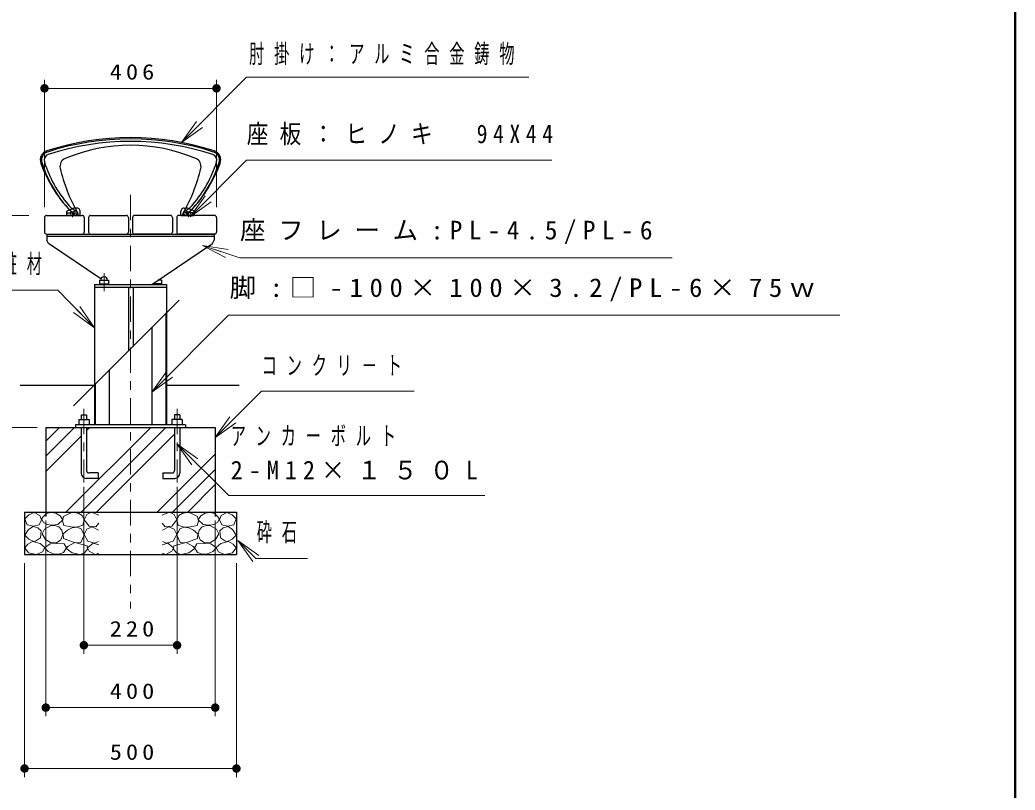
# Model space of a CAD drawing. Units: millimetres on the paper, scale 1:20. Extents: x -365 to 0, y -12 to 257.
# Drawn here: x -117.4 to 0, y 63.6 to 154.4 of the extents above; entities that cross this region are included whole.
import ezdxf

# ---------------------------------------------------------------- set-up
doc = ezdxf.new("R2010")
doc.units = ezdxf.units.MM
doc.linetypes.add('USER1', pattern=[4.5, 2.5, -2])
doc.linetypes.add('USER2', pattern=[6, 3, -1, 1, -1])
doc.layers.add('LY_1', color=7, linetype='Continuous', lineweight=25)
doc.layers.add('LY_2', color=7, linetype='Continuous', lineweight=13)
doc.styles.add('ＭＳ ゴシック', font='')
doc.styles.get('ＭＳ ゴシック').set_extended_font_data('MS Gothic')

# ---------------------------------------------------------------- blocks, each defined once
blk = doc.blocks.new('filled_dot')
at = {"color": 0, "linetype": 'Continuous', "lineweight": -2, "const_width": 1.25}
blk.add_lwpolyline([(-0.625, 0, 1), (0.625, 0, 1)], format="xyb", close=True, dxfattribs=at)

msp = doc.modelspace()

# ---------------------------------------------------------------- linework, layer by layer
at = {"layer": 'LY_1', "lineweight": 13}
for p, q in [((-114.525, 132.353), (-114.525, 147.353)), ((-94.225, 132.353), (-94.225, 147.353)), ((-114.525, 146.353), (-94.225, 146.353)), ((-98.368, 139.972), (-96.6, 142.446)), ((-98.368, 139.972), (-96.246, 142.093)), ((-95.893, 141.739), (-98.368, 139.972)), ((-97.344, 131.197), (-95.576, 133.672)), ((-97.344, 131.197), (-95.222, 133.319)), ((-94.869, 132.965), (-97.344, 131.197)), ((-116.375, 131.353), (-140.875, 131.353)), ((-95.87, 127.797), (-93.019, 126.864)), ((-95.87, 127.797), (-92.863, 127.339)), ((-93.174, 126.389), (-95.87, 127.797)), ((-108.625, 118.106), (-111.081, 119.899)), ((-108.625, 118.106), (-110.724, 120.249)), ((-110.366, 120.599), (-108.625, 118.106)), ((-101.875, 110.501), (-100.107, 112.976)), ((-101.875, 110.501), (-99.753, 112.622)), ((-99.4, 112.268), (-101.875, 110.501)), ((-94.412, 105.116), (-92.644, 107.591)), ((-94.412, 105.116), (-92.29, 107.238)), ((-91.937, 106.884), (-94.412, 105.116)), ((-115.375, 106.353), (-130.875, 106.353)), ((-114.375, 102.948), (-110.969, 106.353)), ((-114.375, 104.744), (-112.765, 106.353)), ((-111.989, 96.353), (-101.989, 106.353)), ((-110.193, 96.353), (-100.193, 106.353)), ((-109.557, 105.969), (-109.173, 106.353)), ((-98.557, 106.193), (-98.397, 106.353)), ((-114.375, 101.152), (-110.192, 105.334)), ((-108.397, 96.353), (-99.192, 105.558)), ((-98.89, 104.409), (-96.768, 102.288)), ((-98.89, 104.409), (-96.415, 102.641)), ((-97.122, 101.934), (-98.89, 104.409)), ((-101.213, 96.353), (-94.375, 103.191)), ((-99.416, 96.353), (-94.375, 101.395)), ((-109.875, 99.336), (-109.875, 79.652)), ((-98.875, 99.336), (-98.875, 79.652)), ((-97.62, 96.353), (-94.375, 99.599)), ((-114.375, 95.353), (-114.375, 72.293)), ((-94.375, 95.353), (-94.375, 72.293)), ((-91.694, 93.007), (-89.573, 90.885)), ((-91.694, 93.007), (-89.219, 91.239)), ((-89.926, 90.532), (-91.694, 93.007)), ((-116.875, 90.353), (-116.875, 65.109)), ((-91.875, 90.353), (-91.875, 65.109)), ((-98.875, 80.652), (-109.875, 80.652)), ((-94.375, 73.293), (-114.375, 73.293)), ((-91.875, 66.109), (-116.875, 66.109))]:
    msp.add_line(p, q, dxfattribs=at)
at = {"layer": 'LY_1', "linetype": 'USER2', "lineweight": 13}
for p, q in [((-104.375, 133.791), (-104.375, 84.978)), ((-111.225, 131.14), (-111.225, 131.809)), ((-97.525, 131.14), (-97.525, 131.809)), ((-107.5, 124.541), (-107.5, 122.425))]:
    msp.add_line(p, q, dxfattribs=at)
at = {"layer": 'LY_1'}
for p, q in [((-111.9, 131.406), (-111.876, 131.851)), ((-111.845, 131.895), (-111.09, 132.199)), ((-111.792, 131.653), (-110.657, 131.653)), ((-110.722, 132.228), (-110.94, 132.228)), ((-110.55, 131.353), (-110.557, 131.557)), ((-110.3, 131.406), (-110.323, 131.849)), ((-98.45, 131.406), (-98.426, 131.849)), ((-98.2, 131.353), (-98.192, 131.557)), ((-96.958, 131.653), (-98.093, 131.653)), ((-98.027, 132.228), (-97.809, 132.228)), ((-96.904, 131.895), (-97.659, 132.199)), ((-96.85, 131.406), (-96.873, 131.851)), ((-114.525, 131.103), (-114.525, 129.403)), ((-114.275, 131.353), (-110.075, 131.353)), ((-110.35, 131.353), (-111.85, 131.353)), ((-109.825, 131.103), (-109.825, 129.403)), ((-109.325, 131.103), (-109.325, 129.403)), ((-109.075, 131.353), (-104.875, 131.353)), ((-104.625, 131.103), (-104.625, 129.403)), ((-104.125, 131.103), (-104.125, 129.403)), ((-99.675, 131.353), (-103.875, 131.353)), ((-99.425, 131.103), (-99.425, 129.403)), ((-98.925, 131.103), (-98.925, 129.403)), ((-94.475, 131.353), (-98.675, 131.353)), ((-98.4, 131.353), (-96.9, 131.353)), ((-94.225, 131.103), (-94.225, 129.403)), ((-114.275, 129.153), (-110.075, 129.153)), ((-114.25, 129.153), (-114.25, 128.428)), ((-114.25, 129.153), (-94.375, 129.153)), ((-114.25, 128.928), (-94.5, 128.928)), ((-114.042, 128.038), (-114.25, 128.428)), ((-107.884, 123.884), (-114.042, 128.038)), ((-109.075, 129.153), (-104.875, 129.153)), ((-99.675, 129.153), (-103.875, 129.153)), ((-101.875, 123.203), (-94.707, 128.038)), ((-94.475, 129.153), (-98.675, 129.153)), ((-94.707, 128.038), (-94.5, 128.428)), ((-94.5, 129.153), (-94.5, 128.428)), ((-108.025, 123.703), (-106.975, 123.703)), ((-108.025, 123.703), (-108.025, 123.203)), ((-108.025, 123.303), (-106.975, 123.303)), ((-106.975, 123.703), (-106.975, 123.203)), ((-100.725, 123.303), (-101.726, 123.303)), ((-100.725, 123.703), (-101.133, 123.703)), ((-100.725, 123.703), (-100.725, 123.203)), ((-108.625, 123.203), (-108.625, 106.653)), ((-108.625, 123.203), (-100.125, 123.203)), ((-108.625, 122.903), (-100.125, 122.903)), ((-104.625, 122.903), (-104.625, 115.353)), ((-104.075, 122.903), (-104.075, 115.903)), ((-101.775, 123.271), (-101.775, 123.203)), ((-100.125, 123.203), (-100.125, 106.653)), ((-111.082, 108.896), (-98.621, 121.357)), ((-100.2, 119.778), (-100.2, 106.653)), ((-101.875, 118.103), (-101.875, 106.653)), ((-106.875, 113.103), (-106.875, 106.653)), ((-117.375, 111.353), (-108.625, 111.353)), ((-108.55, 111.428), (-108.55, 106.653)), ((-100.125, 111.353), (-91.559, 111.353)), ((-114.375, 106.353), (-114.375, 95.853)), ((-114.375, 106.353), (-94.375, 106.353)), ((-97.875, 106.653), (-110.875, 106.653)), ((-110.875, 106.653), (-110.875, 106.353)), ((-97.875, 106.653), (-97.875, 106.353)), ((-94.375, 106.353), (-94.375, 95.853)), ((-116.875, 96.353), (-116.875, 91.353)), ((-116.875, 96.353), (-91.875, 96.353)), ((-91.875, 96.353), (-91.875, 91.353)), ((-116.875, 91.353), (-91.875, 91.353))]:
    msp.add_line(p, q, dxfattribs=at)
at = {"layer": 'LY_1', "linetype": 'USER1', "lineweight": 13}
for p, q in [((-111.423, 131.353), (-111.45, 131.653)), ((-111.026, 131.353), (-111, 131.653)), ((-97.723, 131.353), (-97.75, 131.653)), ((-97.326, 131.353), (-97.3, 131.653))]:
    msp.add_line(p, q, dxfattribs=at)
at = {"layer": 'LY_1', "color": 211, "linetype": 'USER2', "lineweight": 13}
for p, q in [((-109.875, 108.555), (-109.875, 99.836)), ((-98.875, 108.555), (-98.875, 99.836))]:
    msp.add_line(p, q, dxfattribs=at)
at = {"layer": 'LY_1', "color": 211}
for p, q in [((-110.48, 107.268), (-110.48, 106.653)), ((-110.48, 107.268), (-109.27, 107.268)), ((-110.192, 107.841), (-110.192, 107.268)), ((-110.192, 107.841), (-109.557, 107.841)), ((-109.557, 107.841), (-109.557, 107.268)), ((-109.27, 107.268), (-109.27, 106.653)), ((-98.27, 107.268), (-99.48, 107.268)), ((-99.48, 107.268), (-99.48, 106.653)), ((-98.557, 107.841), (-99.192, 107.841)), ((-99.192, 107.841), (-99.192, 107.268)), ((-98.557, 107.841), (-98.557, 107.268)), ((-98.27, 107.268), (-98.27, 106.653)), ((-110.192, 106.358), (-110.192, 100.941)), ((-109.557, 106.358), (-109.557, 101.276)), ((-99.192, 106.358), (-99.192, 101.276)), ((-98.557, 106.358), (-98.557, 100.941)), ((-108.192, 100.341), (-109.592, 100.341)), ((-108.192, 100.976), (-109.257, 100.976)), ((-108.192, 100.976), (-108.192, 100.341)), ((-100.557, 100.976), (-99.492, 100.976)), ((-100.557, 100.976), (-100.557, 100.341)), ((-100.557, 100.341), (-99.157, 100.341))]:
    msp.add_line(p, q, dxfattribs=at)
at = {"layer": 'LY_1', "lineweight": 13}
for points in [[(-98.368, 139.972), (-90.678, 147.661), (-57.378, 147.661)], [(-97.344, 131.197), (-90.678, 137.863), (-54.652, 137.863)], [(-95.87, 127.797), (-91.48, 126.36), (-40.451, 126.36)], [(-108.625, 118.106), (-112.957, 122.53), (-137.273, 122.53)], [(-101.875, 110.501), (-92.801, 119.574), (-20.686, 119.574)], [(-94.412, 105.116), (-88.919, 110.609), (-70.903, 110.609)], [(-98.89, 104.409), (-92.781, 98.3), (-62.555, 98.3)], [(-108.125, 96.018), (-108.98, 96.335), (-109.519, 96.066), (-109.836, 95.464), (-109.249, 94.703), (-108.473, 94.64), (-108.125, 95.036)], [(-100.625, 96.018), (-99.769, 96.335), (-99.231, 96.066), (-98.914, 95.464), (-99.5, 94.703), (-100.276, 94.64), (-100.625, 95.036)], [(-108.14, 94.212), (-108.901, 94.608), (-109.535, 94.355), (-109.836, 93.705), (-109.392, 92.929), (-108.632, 92.691), (-108.14, 92.897)], [(-100.609, 94.212), (-99.848, 94.608), (-99.215, 94.355), (-98.914, 93.705), (-99.357, 92.929), (-100.118, 92.691), (-100.609, 92.897)], [(-91.694, 93.007), (-89.575, 90.888), (-83.481, 90.888)], [(-108.125, 92.485), (-108.79, 92.691), (-109.439, 92.137), (-109.265, 91.741), (-108.536, 91.376), (-108.125, 91.535)], [(-100.625, 92.485), (-99.959, 92.691), (-99.31, 92.137), (-99.484, 91.741), (-100.213, 91.376), (-100.625, 91.535)]]:
    msp.add_lwpolyline(points, dxfattribs=at)
for points in [[(-115.752, 96.323), (-116.386, 96.022), (-116.861, 95.547), (-116.56, 94.85), (-115.831, 94.707), (-115.134, 94.866), (-114.881, 95.452), (-115.071, 95.959)], [(-113.781, 96.328), (-114.308, 96.193), (-114.889, 95.557), (-114.659, 95.138), (-114.202, 94.901), (-113.686, 94.828), (-112.943, 94.895), (-112.375, 95.436), (-112.659, 95.936), (-113.193, 96.246)], [(-111.19, 96.338), (-111.727, 96.114), (-112.273, 95.846), (-112.389, 95.345), (-112.255, 94.781), (-111.432, 94.62), (-110.707, 94.575), (-109.982, 94.834), (-109.83, 95.443), (-110.062, 95.953), (-110.465, 96.177)], [(-97.559, 96.338), (-97.022, 96.114), (-96.476, 95.846), (-96.36, 95.345), (-96.494, 94.781), (-97.318, 94.62), (-98.043, 94.575), (-98.768, 94.834), (-98.92, 95.443), (-98.687, 95.953), (-98.284, 96.177)], [(-94.968, 96.328), (-94.441, 96.193), (-93.86, 95.557), (-94.09, 95.138), (-94.547, 94.901), (-95.063, 94.828), (-95.806, 94.895), (-96.374, 95.436), (-96.09, 95.936), (-95.557, 96.246)], [(-92.997, 96.323), (-92.363, 96.022), (-91.888, 95.547), (-92.189, 94.85), (-92.918, 94.707), (-93.615, 94.866), (-93.868, 95.452), (-93.678, 95.959)], [(-115.879, 94.676), (-116.418, 94.327), (-116.861, 93.646), (-116.354, 93.186), (-115.689, 92.87), (-114.992, 93.313), (-114.912, 94.153), (-115.32, 94.515)], [(-114.416, 93.111), (-113.795, 92.766), (-113.119, 92.719), (-112.605, 93.081), (-112.362, 93.679), (-112.474, 94.216), (-112.821, 94.625), (-113.287, 94.789), (-113.821, 94.733), (-114.511, 94.364), (-114.808, 93.787)], [(-111.24, 94.507), (-111.794, 94.21), (-112.321, 93.791), (-112.267, 93.237), (-111.524, 92.967), (-110.889, 92.75), (-110.24, 92.777), (-109.835, 93.642), (-110.186, 94.399), (-110.69, 94.564)], [(-97.509, 94.507), (-96.955, 94.21), (-96.428, 93.791), (-96.482, 93.237), (-97.225, 92.967), (-97.86, 92.75), (-98.509, 92.777), (-98.915, 93.642), (-98.563, 94.399), (-98.06, 94.564)], [(-94.333, 93.111), (-94.955, 92.766), (-95.631, 92.719), (-96.144, 93.081), (-96.387, 93.679), (-96.276, 94.216), (-95.928, 94.625), (-95.462, 94.789), (-94.928, 94.733), (-94.238, 94.364), (-93.941, 93.787)], [(-92.87, 94.676), (-92.332, 94.327), (-91.888, 93.646), (-92.395, 93.186), (-93.06, 92.87), (-93.758, 93.313), (-93.837, 94.153), (-93.429, 94.515)], [(-115.92, 92.879), (-116.489, 92.56), (-116.826, 92.137), (-116.423, 91.571), (-115.48, 91.368), (-114.764, 91.687), (-114.491, 92.192), (-115.03, 92.648)], [(-92.829, 92.879), (-92.261, 92.56), (-91.923, 92.137), (-92.326, 91.571), (-93.269, 91.368), (-93.985, 91.687), (-94.258, 92.192), (-93.719, 92.648)], [(-113.065, 92.672), (-113.849, 92.631), (-114.511, 92.158), (-114.078, 91.699), (-113.389, 91.388), (-112.824, 91.38), (-112.281, 91.604), (-111.943, 92.131), (-112.2, 92.618)], [(-110.949, 92.763), (-111.72, 92.344), (-111.963, 92.047), (-111.274, 91.561), (-110.328, 91.371), (-109.798, 91.555), (-109.449, 91.98), (-109.476, 92.398), (-110.341, 92.628)], [(-97.8, 92.763), (-97.03, 92.344), (-96.786, 92.047), (-97.476, 91.561), (-98.422, 91.371), (-98.951, 91.555), (-99.3, 91.98), (-99.273, 92.398), (-98.408, 92.628)], [(-95.685, 92.672), (-94.901, 92.631), (-94.239, 92.158), (-94.671, 91.699), (-95.36, 91.388), (-95.925, 91.38), (-96.468, 91.604), (-96.806, 92.131), (-96.55, 92.618)]]:
    msp.add_lwpolyline(points, close=True, dxfattribs=at)
at = {"layer": 'LY_1', "color": 4}
for centre in [(-110.875, 131.641), (-97.875, 131.641)]:
    msp.add_circle(centre, 0.25, dxfattribs=at)
for centre, radius, start, end in [((-104.375, 108.557), 31.983, 72.05475, 107.94525), ((-104.375, 108.557), 31.833, 72.05475, 107.94525), ((-104.375, 108.557), 31.533, 72.05475, 107.94525), ((-113.875, 137.891), 1.15, 107.94525, 200.35039), ((-113.875, 137.891), 1, 107.94525, 197.79469), ((-104.375, 119.872), 19.768, 67.03158, 112.96842), ((-94.875, 137.891), 1, 342.20531, 72.05475), ((-94.875, 137.891), 1.15, 339.64961, 72.05475), ((-99.483, 143.229), 16.5, 200.35039, 224.94388), ((-100.544, 142.169), 15, 197.79469, 225.54466), ((-113.875, 137.891), 0.7, 107.94525, 197.79469), ((-100.544, 142.169), 14.7, 197.79469, 220.40139), ((-111.699, 137.153), 1, 112.96842, 192.69072), ((-108.205, 142.169), 15, 314.45534, 342.20531), ((-109.267, 143.229), 16.5, 315.05612, 339.64961), ((-108.205, 142.169), 14.7, 319.59861, 342.20531), ((-97.051, 137.153), 1, 347.30928, 67.03158), ((-94.875, 137.891), 0.7, 342.20531, 72.05475), ((-94.626, 140.997), 18.5, 192.69072, 209.93504), ((-114.123, 140.997), 18.5, 330.06496, 347.30928), ((-109.264, 134.748), 3.25, 220.40139, 242.59861), ((-99.485, 134.748), 3.25, 297.40139, 319.59861)]:
    msp.add_arc(centre, radius, start, end, dxfattribs=at)
at = {"layer": 'LY_1'}
for centre, radius, start, end in [((-111.792, 131.553), 0.1, 90, 177), ((-111.826, 131.848), 0.05, 111.97029, 177), ((-110.94, 131.828), 0.4, 90, 111.97029), ((-110.722, 131.828), 0.4, 3, 90), ((-110.657, 131.553), 0.1, 2, 90), ((-98.027, 131.828), 0.4, 90, 177), ((-98.093, 131.553), 0.1, 90, 178), ((-97.809, 131.828), 0.4, 68.02971, 90), ((-96.958, 131.553), 0.1, 3, 90), ((-96.923, 131.848), 0.05, 3, 68.02971), ((-114.275, 131.103), 0.25, 90, 180), ((-111.85, 131.403), 0.05, 177, 270), ((-110.35, 131.403), 0.05, 270, 3), ((-110.075, 131.103), 0.25, 0, 90), ((-109.075, 131.103), 0.25, 90, 180), ((-104.875, 131.103), 0.25, 0, 90), ((-103.875, 131.103), 0.25, 90, 180), ((-99.675, 131.103), 0.25, 360, 90), ((-98.675, 131.103), 0.25, 90, 180), ((-98.4, 131.403), 0.05, 177, 270), ((-96.9, 131.403), 0.05, 270, 3), ((-94.475, 131.103), 0.25, 360, 90), ((-114.275, 129.403), 0.25, 179.99999, 270), ((-110.075, 129.403), 0.25, 270, 0), ((-109.075, 129.403), 0.25, 179.99999, 270), ((-104.875, 129.403), 0.25, 270, 0), ((-103.875, 129.403), 0.25, 180, 270), ((-99.675, 129.403), 0.25, 270, 0.00001), ((-98.675, 129.403), 0.25, 180, 270), ((-94.475, 129.403), 0.25, 270, 0.00001), ((-107.5, 123.703), 0.425, 359.99999, 179.99999), ((-101.25, 123.703), 0.425, 0.00001, 25.20722)]:
    msp.add_arc(centre, radius, start, end, dxfattribs=at)
at = {"layer": 'LY_1', "color": 211}
for centre, radius, start, end in [((-109.257, 101.276), 0.3, 180, 270), ((-99.492, 101.276), 0.3, 270, 0), ((-109.592, 100.941), 0.6, 180, 270), ((-99.157, 100.941), 0.6, 270, 0)]:
    msp.add_arc(centre, radius, start, end, dxfattribs=at)
at = {"layer": 'LY_2', "lineweight": 50}
msp.add_line((0, 0), (0, 257), dxfattribs=at)

# ---------------------------------------------------------------- block references
at = {"layer": 'LY_1', "lineweight": 13, "xscale": 0.4, "yscale": 0.4}
for p in [(-114.525, 146.353), (-109.875, 80.652), (-114.375, 73.293), (-116.875, 66.109)]:
    msp.add_blockref('filled_dot', p, dxfattribs=at)
at = {"layer": 'LY_1', "lineweight": 13, "xscale": 0.4, "yscale": 0.4, "rotation": 180}
for p in [(-94.225, 146.353), (-98.875, 80.652), (-94.375, 73.293), (-91.875, 66.109)]:
    msp.add_blockref('filled_dot', p, dxfattribs=at)

# ---------------------------------------------------------------- texts
at = {"layer": 'LY_1', "style": 'ＭＳ ゴシック'}
for s, insert, char_height, attachment_point in [('\\T1.64;\\W0.6;肘掛け：アルミ合金鋳物', (-90.378, 150.311), 2.199, 4), ('\\T1.33;\\W1.15;406', (-103.959, 147.353), 1.833, 8), ('\\T1.52;\\W0.85;座板：ヒノキ\u300094X44', (-90.652, 140.863), 2.199, 4), ('\\T1.5;座フレーム:PL-4.5/PL-6', (-91.451, 129.36), 2.199, 4), ('\\T1.64;\\W0.6;アルミ押出化粧材', (-137.273, 125.53), 2.199, 4), ('\\T1.5;\\W1.05;脚:□-100×100×3.2/PL-6×75ｗ', (-92.686, 122.574), 2.199, 4), ('\\T1.64;\\W0.6;コンクリ－ト', (-88.903, 113.609), 2.199, 4), ('\\T1.64;\\W0.6;アンカーボルト', (-92.555, 105.3), 2.199, 4), ('\\T1.5;\\W0.95;2-M12×１５０L', (-92.555, 101.3), 2.199, 4), ('\\T1.64;\\W0.6;砕石', (-89.481, 93.888), 2.199, 4), ('\\T1.33;\\W1.15;220', (-103.959, 81.652), 1.833, 8), ('\\T1.33;\\W1.15;400', (-103.958, 74.293), 1.833, 8), ('\\T1.33;\\W1.15;500', (-103.958, 67.109), 1.833, 8)]:
    msp.add_mtext(s, dxfattribs=dict(at, insert=insert, char_height=char_height, attachment_point=attachment_point))

doc.saveas('drawing.dxf')
